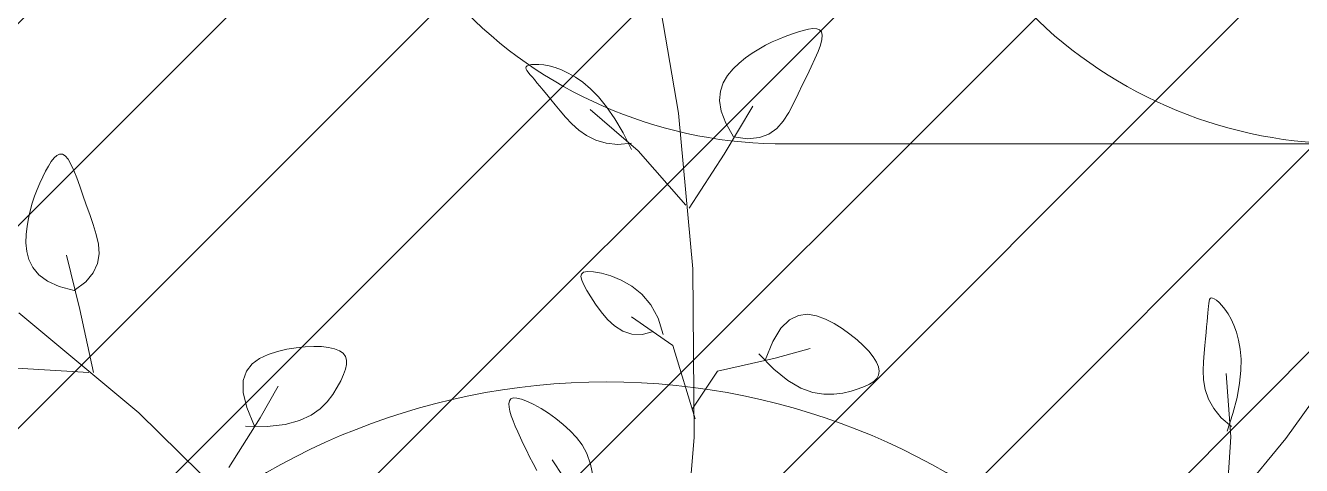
# Model space of a CAD drawing. Header units: centimetres. Extents: x -26724 to 60145, y -23645 to 6771.
# Drawn here: x -14932.3 to -14875.8, y 1066.6 to 1086.1 of the extents above; entities that cross this region are included whole.
import ezdxf

# ---------------------------------------------------------------- set-up
doc = ezdxf.new("R2010")
doc.units = ezdxf.units.CM
doc.linetypes.add('AUSGEZOGEN', pattern=[0])
doc.linetypes.add('PUNKT2_S9', pattern=[0.35, 0.15, -0.1, 0, -0.1])
doc.layers.add('3.IZGLED 2', color=7, linetype='Continuous', lineweight=9, true_color=0x4a4a4a)
doc.layers.add('4.KOTE', color=88, linetype='Continuous', lineweight=15)
doc.layers.add('Moebel', color=252, linetype='PUNKT2_S9', lineweight=13)

# ---------------------------------------------------------------- blocks, each defined once
blk = doc.blocks.new('ggggt')
at = {"layer": 'Moebel', "color": 91, "linetype": 'AUSGEZOGEN', "lineweight": 18, "transparency": 33554687}
for p, q in [((1570.942, 2032.319, 13.5), (1569.881, 2038.609, 13.5)), ((1575.392, 2035.61, 13.5), (1575.679, 2035.727, 13.5)), ((1575.679, 2035.727, 13.5), (1575.959, 2035.83, 13.5)), ((1575.959, 2035.83, 13.5), (1576.226, 2035.921, 13.5)), ((1576.226, 2035.921, 13.5), (1576.478, 2035.995, 13.5)), ((1576.478, 2035.995, 13.5), (1576.707, 2036.048, 13.5)), ((1576.707, 2036.048, 13.5), (1576.908, 2036.072, 13.5)), ((1576.908, 2036.072, 13.5), (1577.076, 2036.064, 13.5)), ((1577.076, 2036.064, 13.5), (1577.206, 2036.017, 13.5)), ((1577.206, 2036.017, 13.5), (1577.291, 2035.925, 13.5)), ((1577.291, 2035.925, 13.5), (1577.326, 2035.784, 13.5)), ((1577.326, 2035.784, 13.5), (1577.309, 2035.589, 13.5)), ((1574.209, 2034.981, 13.5), (1574.504, 2035.167, 13.5)), ((1574.504, 2035.167, 13.5), (1574.801, 2035.332, 13.5)), ((1574.801, 2035.332, 13.5), (1575.098, 2035.48, 13.5)), ((1575.098, 2035.48, 13.5), (1575.392, 2035.61, 13.5)), ((1577.243, 2035.345, 13.5), (1577.136, 2035.058, 13.5)), ((1577.309, 2035.589, 13.5), (1577.243, 2035.345, 13.5)), ((1573.365, 2034.286, 13.5), (1573.635, 2034.543, 13.5)), ((1573.635, 2034.543, 13.5), (1573.918, 2034.774, 13.5)), ((1573.918, 2034.774, 13.5), (1574.209, 2034.981, 13.5)), ((1576.997, 2034.733, 13.5), (1576.831, 2034.376, 13.5)), ((1577.136, 2035.058, 13.5), (1576.997, 2034.733, 13.5)), ((1564.172, 2034.338, 13.5), (1564.186, 2034.384, 13.5)), ((1564.185, 2034.281, 13.5), (1564.172, 2034.338, 13.5)), ((1564.224, 2034.214, 13.5), (1564.185, 2034.281, 13.5)), ((1564.186, 2034.384, 13.5), (1564.23, 2034.422, 13.5)), ((1564.283, 2034.134, 13.5), (1564.224, 2034.214, 13.5)), ((1564.23, 2034.422, 13.5), (1564.309, 2034.452, 13.5)), ((1564.359, 2034.041, 13.5), (1564.283, 2034.134, 13.5)), ((1564.309, 2034.452, 13.5), (1564.425, 2034.475, 13.5)), ((1564.45, 2033.934, 13.5), (1564.359, 2034.041, 13.5)), ((1564.425, 2034.475, 13.5), (1564.575, 2034.487, 13.5)), ((1564.575, 2034.487, 13.5), (1564.758, 2034.484, 13.5)), ((1564.758, 2034.484, 13.5), (1564.97, 2034.462, 13.5)), ((1564.97, 2034.462, 13.5), (1565.208, 2034.416, 13.5)), ((1565.208, 2034.416, 13.5), (1565.47, 2034.344, 13.5)), ((1565.47, 2034.344, 13.5), (1565.753, 2034.24, 13.5)), ((1565.753, 2034.24, 13.5), (1566.054, 2034.1, 13.5)), ((1566.054, 2034.1, 13.5), (1566.371, 2033.92, 13.5)), ((1572.931, 2033.672, 13.5), (1573.123, 2033.997, 13.5)), ((1573.123, 2033.997, 13.5), (1573.365, 2034.286, 13.5)), ((1576.647, 2033.994, 13.5), (1576.451, 2033.593, 13.5)), ((1576.831, 2034.376, 13.5), (1576.647, 2033.994, 13.5)), ((1564.553, 2033.811, 13.5), (1564.45, 2033.934, 13.5)), ((1564.669, 2033.672, 13.5), (1564.553, 2033.811, 13.5)), ((1564.798, 2033.515, 13.5), (1564.669, 2033.672, 13.5)), ((1564.942, 2033.339, 13.5), (1564.798, 2033.515, 13.5)), ((1566.371, 2033.92, 13.5), (1566.701, 2033.69, 13.5)), ((1566.701, 2033.69, 13.5), (1567.043, 2033.4, 13.5)), ((1567.043, 2033.4, 13.5), (1567.394, 2033.04, 13.5)), ((1572.807, 2033.303, 13.5), (1572.931, 2033.672, 13.5)), ((1576.451, 2033.593, 13.5), (1576.251, 2033.177, 13.5)), ((1565.103, 2033.143, 13.5), (1564.942, 2033.339, 13.5)), ((1565.282, 2032.926, 13.5), (1565.103, 2033.143, 13.5)), ((1565.48, 2032.688, 13.5), (1565.282, 2032.926, 13.5)), ((1567.394, 2033.04, 13.5), (1567.753, 2032.601, 13.5)), ((1572.771, 2032.885, 13.5), (1572.807, 2033.303, 13.5)), ((1572.842, 2032.412, 13.5), (1572.771, 2032.885, 13.5)), ((1576.251, 2033.177, 13.5), (1576.051, 2032.757, 13.5)), ((1565.699, 2032.426, 13.5), (1565.48, 2032.688, 13.5)), ((1565.941, 2032.143, 13.5), (1565.699, 2032.426, 13.5)), ((1569.151, 2030.647, 13.5), (1567.031, 2032.485, 13.5)), ((1567.753, 2032.601, 13.5), (1568.118, 2032.073, 13.5)), ((1571.575, 2025.413, 13.5), (1570.942, 2032.319, 13.5)), ((1573.04, 2031.878, 13.5), (1572.842, 2032.412, 13.5)), ((1572.971, 2030.509, 13.5), (1574.246, 2032.632, 13.5)), ((1575.838, 2032.348, 13.5), (1575.595, 2031.972, 13.5)), ((1576.051, 2032.757, 13.5), (1575.838, 2032.348, 13.5)), ((1566.212, 2031.853, 13.5), (1565.941, 2032.143, 13.5)), ((1566.52, 2031.575, 13.5), (1566.212, 2031.853, 13.5)), ((1568.118, 2032.073, 13.5), (1568.487, 2031.445, 13.5)), ((1573.385, 2031.277, 13.5), (1573.04, 2031.878, 13.5)), ((1575.595, 2031.972, 13.5), (1575.308, 2031.648, 13.5)), ((1566.871, 2031.327, 13.5), (1566.52, 2031.575, 13.5)), ((1567.273, 2031.127, 13.5), (1566.871, 2031.327, 13.5)), ((1568.487, 2031.445, 13.5), (1568.857, 2030.707, 13.5)), ((1574.014, 2031.191, 13.5), (1573.385, 2031.277, 13.5)), ((1573.385, 2031.277, 13.5), (1573.385, 2031.277, 13.5)), ((1574.534, 2031.238, 13.5), (1574.014, 2031.191, 13.5)), ((1574.96, 2031.397, 13.5), (1574.534, 2031.238, 13.5)), ((1575.308, 2031.648, 13.5), (1574.96, 2031.397, 13.5)), ((1567.734, 2030.992, 13.5), (1567.273, 2031.127, 13.5)), ((1568.259, 2030.94, 13.5), (1567.734, 2030.992, 13.5)), ((1568.857, 2030.99, 13.5), (1568.259, 2030.94, 13.5)), ((1571.271, 2028.244, 13.5), (1569.151, 2030.647, 13.5)), ((1542.999, 2029.979, 13.5), (1543.124, 2030.178, 13.5)), ((1543.124, 2030.178, 13.5), (1543.249, 2030.338, 13.5)), ((1543.249, 2030.338, 13.5), (1543.373, 2030.451, 13.5)), ((1543.373, 2030.451, 13.5), (1543.498, 2030.509, 13.5)), ((1543.498, 2030.509, 13.5), (1543.623, 2030.504, 13.5)), ((1543.623, 2030.504, 13.5), (1543.748, 2030.43, 13.5)), ((1543.748, 2030.43, 13.5), (1543.873, 2030.279, 13.5)), ((1543.873, 2030.279, 13.5), (1543.999, 2030.06, 13.5)), ((1543.999, 2030.06, 13.5), (1544.127, 2029.782, 13.5)), ((1571.413, 2028.103, 13.5), (1572.971, 2030.509, 13.5)), ((1542.624, 2029.225, 13.5), (1542.749, 2029.495, 13.5)), ((1542.749, 2029.495, 13.5), (1542.874, 2029.749, 13.5)), ((1542.874, 2029.749, 13.5), (1542.999, 2029.979, 13.5)), ((1544.127, 2029.782, 13.5), (1544.258, 2029.453, 13.5)), ((1544.258, 2029.453, 13.5), (1544.393, 2029.084, 13.5)), ((1542.388, 2028.639, 13.5), (1542.503, 2028.939, 13.5)), ((1542.503, 2028.939, 13.5), (1542.624, 2029.225, 13.5)), ((1544.393, 2029.084, 13.5), (1544.533, 2028.684, 13.5)), ((1542.189, 2027.998, 13.5), (1542.282, 2028.325, 13.5)), ((1542.282, 2028.325, 13.5), (1542.388, 2028.639, 13.5)), ((1544.533, 2028.684, 13.5), (1544.679, 2028.261, 13.5)), ((1542.112, 2027.658, 13.5), (1542.189, 2027.998, 13.5)), ((1544.679, 2028.261, 13.5), (1544.831, 2027.826, 13.5)), ((1544.831, 2027.826, 13.5), (1544.987, 2027.387, 13.5)), ((1542.016, 2026.942, 13.5), (1542.053, 2027.306, 13.5)), ((1542.053, 2027.306, 13.5), (1542.112, 2027.658, 13.5)), ((1544.987, 2027.387, 13.5), (1545.125, 2026.948, 13.5)), ((1542.006, 2026.569, 13.5), (1542.016, 2026.942, 13.5)), ((1545.125, 2026.948, 13.5), (1545.22, 2026.511, 13.5)), ((1542.04, 2026.194, 13.5), (1542.006, 2026.569, 13.5)), ((1542.134, 2025.828, 13.5), (1542.04, 2026.194, 13.5)), ((1545.245, 2026.078, 13.5), (1545.177, 2025.654, 13.5)), ((1545.22, 2026.511, 13.5), (1545.245, 2026.078, 13.5)), ((1542.307, 2025.48, 13.5), (1542.134, 2025.828, 13.5)), ((1542.577, 2025.159, 13.5), (1542.307, 2025.48, 13.5)), ((1544.398, 2023.62, 13.5), (1543.799, 2026.023, 13.5)), ((1545.177, 2025.654, 13.5), (1544.988, 2025.24, 13.5)), ((1542.962, 2024.875, 13.5), (1542.577, 2025.159, 13.5)), ((1544.988, 2025.24, 13.5), (1544.654, 2024.84, 13.5)), ((1566.615, 2025.073, 13.5), (1566.641, 2025.19, 13.5)), ((1566.652, 2024.912, 13.5), (1566.615, 2025.073, 13.5)), ((1566.641, 2025.19, 13.5), (1566.739, 2025.265, 13.5)), ((1566.743, 2024.708, 13.5), (1566.652, 2024.912, 13.5)), ((1566.739, 2025.265, 13.5), (1566.915, 2025.296, 13.5)), ((1566.915, 2025.296, 13.5), (1567.178, 2025.282, 13.5)), ((1567.178, 2025.282, 13.5), (1567.53, 2025.223, 13.5)), ((1567.53, 2025.223, 13.5), (1567.949, 2025.107, 13.5)), ((1567.949, 2025.107, 13.5), (1568.406, 2024.921, 13.5)), ((1568.406, 2024.921, 13.5), (1568.872, 2024.653, 13.5)), ((1571.64, 2017.939, 13.5), (1571.575, 2025.413, 13.5)), ((1543.48, 2024.637, 13.5), (1542.962, 2024.875, 13.5)), ((1544.148, 2024.456, 13.5), (1543.48, 2024.637, 13.5)), ((1544.654, 2024.84, 13.5), (1544.148, 2024.456, 13.5)), ((1544.148, 2024.456, 13.5), (1544.148, 2024.456, 13.5)), ((1566.882, 2024.462, 13.5), (1566.743, 2024.708, 13.5)), ((1567.059, 2024.174, 13.5), (1566.882, 2024.462, 13.5)), ((1568.872, 2024.653, 13.5), (1569.32, 2024.29, 13.5)), ((1567.27, 2023.848, 13.5), (1567.059, 2024.174, 13.5)), ((1567.513, 2023.507, 13.5), (1567.27, 2023.848, 13.5)), ((1569.32, 2024.29, 13.5), (1569.72, 2023.819, 13.5)), ((1569.72, 2023.819, 13.5), (1570.045, 2023.228, 13.5)), ((1594.454, 2023.763, 13.5), (1594.466, 2023.883, 13.5)), ((1594.466, 2023.883, 13.5), (1594.48, 2023.981, 13.5)), ((1594.48, 2023.981, 13.5), (1594.501, 2024.056, 13.5)), ((1594.501, 2024.056, 13.5), (1594.531, 2024.106, 13.5)), ((1594.531, 2024.106, 13.5), (1594.574, 2024.129, 13.5)), ((1594.574, 2024.129, 13.5), (1594.632, 2024.124, 13.5)), ((1594.632, 2024.124, 13.5), (1594.71, 2024.089, 13.5)), ((1594.71, 2024.089, 13.5), (1594.807, 2024.024, 13.5)), ((1594.807, 2024.024, 13.5), (1594.922, 2023.926, 13.5)), ((1594.922, 2023.926, 13.5), (1595.049, 2023.795, 13.5)), ((1595.049, 2023.795, 13.5), (1595.183, 2023.629, 13.5)), ((1547.015, 2019.03, 13.5), (1541.684, 2023.465, 13.5)), ((1544.998, 2020.817, 13.5), (1544.398, 2023.62, 13.5)), ((1567.794, 2023.178, 13.5), (1567.513, 2023.507, 13.5)), ((1570.7, 2022.019, 13.5), (1568.862, 2023.29, 13.5)), ((1570.045, 2023.228, 13.5), (1570.265, 2022.503, 13.5)), ((1576.262, 2023.355, 13.5), (1575.867, 2023.158, 13.5)), ((1576.663, 2023.406, 13.5), (1576.262, 2023.355, 13.5)), ((1577.066, 2023.341, 13.5), (1576.663, 2023.406, 13.5)), ((1577.462, 2023.193, 13.5), (1577.066, 2023.341, 13.5)), ((1594.392, 2023.081, 13.5), (1594.412, 2023.283, 13.5)), ((1594.412, 2023.283, 13.5), (1594.429, 2023.463, 13.5)), ((1594.429, 2023.463, 13.5), (1594.443, 2023.623, 13.5)), ((1594.443, 2023.623, 13.5), (1594.454, 2023.763, 13.5)), ((1595.183, 2023.629, 13.5), (1595.32, 2023.429, 13.5)), ((1595.32, 2023.429, 13.5), (1595.453, 2023.192, 13.5)), ((1568.113, 2022.887, 13.5), (1567.794, 2023.178, 13.5)), ((1568.475, 2022.661, 13.5), (1568.113, 2022.887, 13.5)), ((1568.882, 2022.528, 13.5), (1568.475, 2022.661, 13.5)), ((1569.84, 2022.644, 13.5), (1569.336, 2022.513, 13.5)), ((1575.486, 2022.783, 13.5), (1575.125, 2022.199, 13.5)), ((1575.867, 2023.158, 13.5), (1575.486, 2022.783, 13.5)), ((1577.846, 2022.993, 13.5), (1577.462, 2023.193, 13.5)), ((1578.211, 2022.767, 13.5), (1577.846, 2022.993, 13.5)), ((1578.553, 2022.526, 13.5), (1578.211, 2022.767, 13.5)), ((1594.345, 2022.603, 13.5), (1594.37, 2022.855, 13.5)), ((1594.37, 2022.855, 13.5), (1594.392, 2023.081, 13.5)), ((1595.453, 2023.192, 13.5), (1595.58, 2022.919, 13.5)), ((1595.58, 2022.919, 13.5), (1595.694, 2022.607, 13.5)), ((1597.891, 2017.891, 13.5), (1601.589, 2023.089, 13.5)), ((1569.336, 2022.513, 13.5), (1568.882, 2022.528, 13.5)), ((1575.125, 2022.199, 13.5), (1574.791, 2021.375, 13.5)), ((1578.865, 2022.275, 13.5), (1578.553, 2022.526, 13.5)), ((1579.143, 2022.02, 13.5), (1578.865, 2022.275, 13.5)), ((1594.29, 2022.014, 13.5), (1594.318, 2022.323, 13.5)), ((1594.318, 2022.323, 13.5), (1594.345, 2022.603, 13.5)), ((1595.694, 2022.607, 13.5), (1595.791, 2022.255, 13.5)), ((1595.791, 2022.255, 13.5), (1595.861, 2021.859, 13.5)), ((1552.747, 2021.623, 13.5), (1552.362, 2021.447, 13.5)), ((1553.16, 2021.752, 13.5), (1552.747, 2021.623, 13.5)), ((1553.579, 2021.851, 13.5), (1553.16, 2021.752, 13.5)), ((1553.991, 2021.922, 13.5), (1553.579, 2021.851, 13.5)), ((1554.389, 2021.965, 13.5), (1553.991, 2021.922, 13.5)), ((1554.766, 2021.982, 13.5), (1554.389, 2021.965, 13.5)), ((1555.114, 2021.972, 13.5), (1554.766, 2021.982, 13.5)), ((1555.426, 2021.935, 13.5), (1555.114, 2021.972, 13.5)), ((1555.693, 2021.873, 13.5), (1555.426, 2021.935, 13.5)), ((1555.909, 2021.786, 13.5), (1555.693, 2021.873, 13.5)), ((1556.067, 2021.673, 13.5), (1555.909, 2021.786, 13.5)), ((1556.17, 2021.535, 13.5), (1556.067, 2021.673, 13.5)), ((1556.22, 2021.372, 13.5), (1556.17, 2021.535, 13.5)), ((1571.688, 2018.766, 13.5), (1570.7, 2022.019, 13.5)), ((1574.508, 2021.658, 13.5), (1575.174, 2020.967, 13.5)), ((1575.227, 2021.457, 13.5), (1576.784, 2021.883, 13.5)), ((1579.382, 2021.766, 13.5), (1579.143, 2022.02, 13.5)), ((1579.577, 2021.52, 13.5), (1579.382, 2021.766, 13.5)), ((1579.722, 2021.287, 13.5), (1579.577, 2021.52, 13.5)), ((1594.23, 2021.303, 13.5), (1594.259, 2021.674, 13.5)), ((1594.259, 2021.674, 13.5), (1594.29, 2022.014, 13.5)), ((1595.861, 2021.859, 13.5), (1595.898, 2021.412, 13.5)), ((1544.798, 2020.817, 13.5), (1541.6, 2021.017, 13.5)), ((1552.032, 2021.208, 13.5), (1551.784, 2020.889, 13.5)), ((1552.362, 2021.447, 13.5), (1552.032, 2021.208, 13.5)), ((1556.092, 2020.727, 13.5), (1556.178, 2020.968, 13.5)), ((1556.178, 2020.968, 13.5), (1556.221, 2021.183, 13.5)), ((1556.221, 2021.183, 13.5), (1556.22, 2021.372, 13.5)), ((1572.68, 2020.889, 13.5), (1575.227, 2021.457, 13.5)), ((1575.174, 2020.967, 13.5), (1575.795, 2020.469, 13.5)), ((1579.813, 2021.073, 13.5), (1579.722, 2021.287, 13.5)), ((1579.845, 2020.881, 13.5), (1579.813, 2021.073, 13.5)), ((1594.217, 2020.906, 13.5), (1594.23, 2021.303, 13.5)), ((1595.898, 2021.412, 13.5), (1595.892, 2020.91, 13.5)), ((1551.644, 2020.47, 13.5), (1551.64, 2019.936, 13.5)), ((1551.784, 2020.889, 13.5), (1551.644, 2020.47, 13.5)), ((1555.809, 2020.167, 13.5), (1555.968, 2020.46, 13.5)), ((1555.968, 2020.46, 13.5), (1556.092, 2020.727, 13.5)), ((1571.547, 2019.19, 13.5), (1572.68, 2020.889, 13.5)), ((1575.795, 2020.469, 13.5), (1576.37, 2020.135, 13.5)), ((1579.425, 2020.305, 13.5), (1579.608, 2020.426, 13.5)), ((1579.608, 2020.426, 13.5), (1579.74, 2020.56, 13.5)), ((1579.74, 2020.56, 13.5), (1579.82, 2020.711, 13.5)), ((1579.82, 2020.711, 13.5), (1579.845, 2020.881, 13.5)), ((1594.238, 2020.492, 13.5), (1594.217, 2020.906, 13.5)), ((1594.311, 2020.068, 13.5), (1594.238, 2020.492, 13.5)), ((1595.443, 2017.975, 13.5), (1595.243, 2020.774, 13.5)), ((1595.892, 2020.91, 13.5), (1595.836, 2020.345, 13.5)), ((1551.64, 2019.936, 13.5), (1551.798, 2019.268, 13.5)), ((1552.395, 2018.814, 13.5), (1553.194, 2020.216, 13.5)), ((1555.371, 2019.525, 13.5), (1555.615, 2019.85, 13.5)), ((1555.615, 2019.85, 13.5), (1555.809, 2020.167, 13.5)), ((1576.37, 2020.135, 13.5), (1576.901, 2019.94, 13.5)), ((1576.901, 2019.94, 13.5), (1577.389, 2019.855, 13.5)), ((1577.389, 2019.855, 13.5), (1577.834, 2019.855, 13.5)), ((1577.834, 2019.855, 13.5), (1578.237, 2019.912, 13.5)), ((1578.237, 2019.912, 13.5), (1578.598, 2019.999, 13.5)), ((1578.598, 2019.999, 13.5), (1578.917, 2020.094, 13.5)), ((1578.917, 2020.094, 13.5), (1579.194, 2020.195, 13.5)), ((1579.194, 2020.195, 13.5), (1579.425, 2020.305, 13.5)), ((1594.454, 2019.642, 13.5), (1594.311, 2020.068, 13.5)), ((1595.836, 2020.345, 13.5), (1595.72, 2019.714, 13.5)), ((1551.798, 2019.268, 13.5), (1552.144, 2018.448, 13.5)), ((1555.056, 2019.211, 13.5), (1555.371, 2019.525, 13.5)), ((1563.421, 2019.44, 13.5), (1563.446, 2019.563, 13.5)), ((1563.431, 2019.286, 13.5), (1563.421, 2019.44, 13.5)), ((1563.469, 2019.104, 13.5), (1563.431, 2019.286, 13.5)), ((1563.446, 2019.563, 13.5), (1563.51, 2019.649, 13.5)), ((1563.51, 2019.649, 13.5), (1563.619, 2019.693, 13.5)), ((1563.619, 2019.693, 13.5), (1563.778, 2019.691, 13.5)), ((1563.778, 2019.691, 13.5), (1563.99, 2019.64, 13.5)), ((1563.99, 2019.64, 13.5), (1564.246, 2019.543, 13.5)), ((1564.246, 2019.543, 13.5), (1564.537, 2019.404, 13.5)), ((1564.537, 2019.404, 13.5), (1564.852, 2019.228, 13.5)), ((1594.684, 2019.221, 13.5), (1594.454, 2019.642, 13.5)), ((1595.72, 2019.714, 13.5), (1595.537, 2019.009, 13.5)), ((1552.346, 2013.79, 13.5), (1547.015, 2019.03, 13.5)), ((1550.995, 2016.612, 13.5), (1552.395, 2018.814, 13.5)), ((1553.495, 2018.517, 13.5), (1554.137, 2018.688, 13.5)), ((1554.137, 2018.688, 13.5), (1554.651, 2018.926, 13.5)), ((1554.651, 2018.926, 13.5), (1555.056, 2019.211, 13.5)), ((1563.531, 2018.9, 13.5), (1563.469, 2019.104, 13.5)), ((1563.612, 2018.677, 13.5), (1563.531, 2018.9, 13.5)), ((1564.852, 2019.228, 13.5), (1565.181, 2019.019, 13.5)), ((1565.181, 2019.019, 13.5), (1565.513, 2018.783, 13.5)), ((1565.513, 2018.783, 13.5), (1565.838, 2018.522, 13.5)), ((1595.019, 2018.813, 13.5), (1594.684, 2019.221, 13.5)), ((1595.477, 2018.426, 13.5), (1595.019, 2018.813, 13.5)), ((1595.537, 2019.009, 13.5), (1595.277, 2018.226, 13.5)), ((1551.744, 2018.448, 13.5), (1552.704, 2018.431, 13.5)), ((1552.704, 2018.431, 13.5), (1553.495, 2018.517, 13.5)), ((1563.707, 2018.441, 13.5), (1563.612, 2018.677, 13.5)), ((1563.814, 2018.192, 13.5), (1563.707, 2018.441, 13.5)), ((1563.932, 2017.931, 13.5), (1563.814, 2018.192, 13.5)), ((1565.838, 2018.522, 13.5), (1566.146, 2018.243, 13.5)), ((1566.146, 2018.243, 13.5), (1566.428, 2017.945, 13.5)), ((1564.061, 2017.659, 13.5), (1563.932, 2017.931, 13.5)), ((1564.199, 2017.377, 13.5), (1564.061, 2017.659, 13.5)), ((1566.428, 2017.945, 13.5), (1566.676, 2017.613, 13.5)), ((1566.676, 2017.613, 13.5), (1566.884, 2017.224, 13.5)), ((1570.993, 2009.943, 13.5), (1571.64, 2017.939, 13.5)), ((1593.455, 2012.56, 13.5), (1597.891, 2017.891, 13.5)), ((1595.243, 2014.777, 13.5), (1595.443, 2017.975, 13.5)), ((1564.345, 2017.085, 13.5), (1564.199, 2017.377, 13.5)), ((1564.499, 2016.783, 13.5), (1564.345, 2017.085, 13.5)), ((1566.884, 2017.224, 13.5), (1567.049, 2016.76, 13.5)), ((1564.659, 2016.473, 13.5), (1564.499, 2016.783, 13.5)), ((1568.658, 2011.972, 13.5), (1565.338, 2016.956, 13.5)), ((1567.049, 2016.76, 13.5), (1567.162, 2016.199, 13.5))]:
    blk.add_line(p, q, dxfattribs=at)
blk.add_circle((1567.746, 1990.122, 13.5), 30.281, dxfattribs=at)

msp = doc.modelspace()

# ---------------------------------------------------------------- hatches: boundary and pattern name
at = {"layer": '4.KOTE'}
h = msp.add_hatch(dxfattribs=at)
h.set_pattern_fill('ANSI31', color=38, scale=2)
h.set_pattern_definition([(45, (-510, 0), (-4.490128, 4.490128), [])])
h.paths.add_polyline_path([(-14468.703, 858.889), (-14613.703, 858.889), (-14613.703, 713.889), (-14693.703, 713.889), (-14693.703, 573.889), (-14878.703, 573.889), (-14878.703, 713.889), (-14893.703, 713.889), (-14893.703, 606.486), (-15018.703, 606.479), (-15018.703, 1818.889), (-14468.703, 1818.889)])
h.paths.add_polyline_path([(-15338.578, 1893.889), (-15648.599, 1893.889), (-15648.599, 2263.889), (-15338.578, 2263.889)])

# ---------------------------------------------------------------- linework, layer by layer
at = {"layer": '3.IZGLED 2', "elevation": 13.5}
msp.add_lwpolyline([(-14873.599, 1080.889), (-14898.933, 1080.889)], dxfattribs=at)
at = {"layer": '3.IZGLED 2'}
for centre in [(-14898.766, 1100.722, 13.5), (-14873.766, 1100.721, 13.5)]:
    msp.add_arc(centre, 19.834, 179.5179, 270.4821, dxfattribs=at)

# ---------------------------------------------------------------- block references
msp.add_blockref('ggggt', (-16474.329, -950.076, 13.5), dxfattribs=at)

doc.saveas('drawing.dxf')
